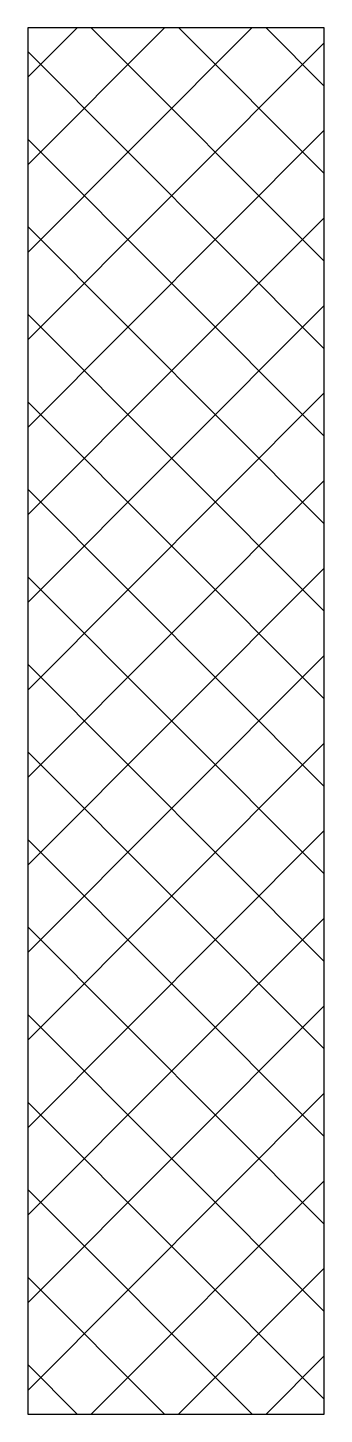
# Model space of a CAD drawing. Header units: millimetres. Extents: x 1.3 to 13.3, y -28 to 28.
import ezdxf

# ---------------------------------------------------------------- set-up
doc = ezdxf.new("R2010")
doc.units = ezdxf.units.MM

msp = doc.modelspace()

# ---------------------------------------------------------------- hatches: boundary and pattern name
h = msp.add_hatch()
h.set_pattern_fill('_U', color=256, scale=2.5, angle=45, style=0, double=1, pattern_type=0)
h.set_pattern_definition([(45, (0, 0), (-1.76777, 1.76777), []), (135, (0, 0), (-1.76777, -1.76777), [])])
h.paths.add_polyline_path([(1.25, 28), (1.25, -28), (13.25, -28), (13.25, 28)])

# ---------------------------------------------------------------- linework, layer by layer
msp.add_lwpolyline([(1.25, -28), (13.25, -28), (13.25, 28), (1.25, 28)], close=True)

doc.saveas('drawing.dxf')
